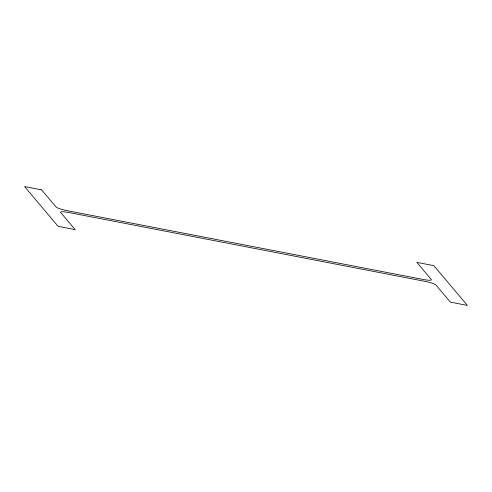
<?xml version="1.0" encoding="UTF-8"?>
<svg xmlns="http://www.w3.org/2000/svg" width="492" height="492" viewBox="0 0 492 492"><rect width="100%" height="100%" fill="white"/><g stroke="black" fill="none" stroke-linecap="round" stroke-linejoin="round"><path stroke-width="0.74" d="M41.629 189.863L24.6 186.573L58.111 226.332L75.135 229.623L60.682 212.47A10.178 1.47 12.5 0 1 68.972 212.55L424.559 281.27A10.178 1.47 12.5 0 1 435.918 284.985L450.371 302.137L467.4 305.427L433.889 265.668L416.865 262.377L431.318 279.53A10.178 1.47 12.5 0 1 423.028 279.45L67.441 210.73A10.178 1.47 12.5 0 1 56.082 207.015L41.629 189.863"/></g></svg>
